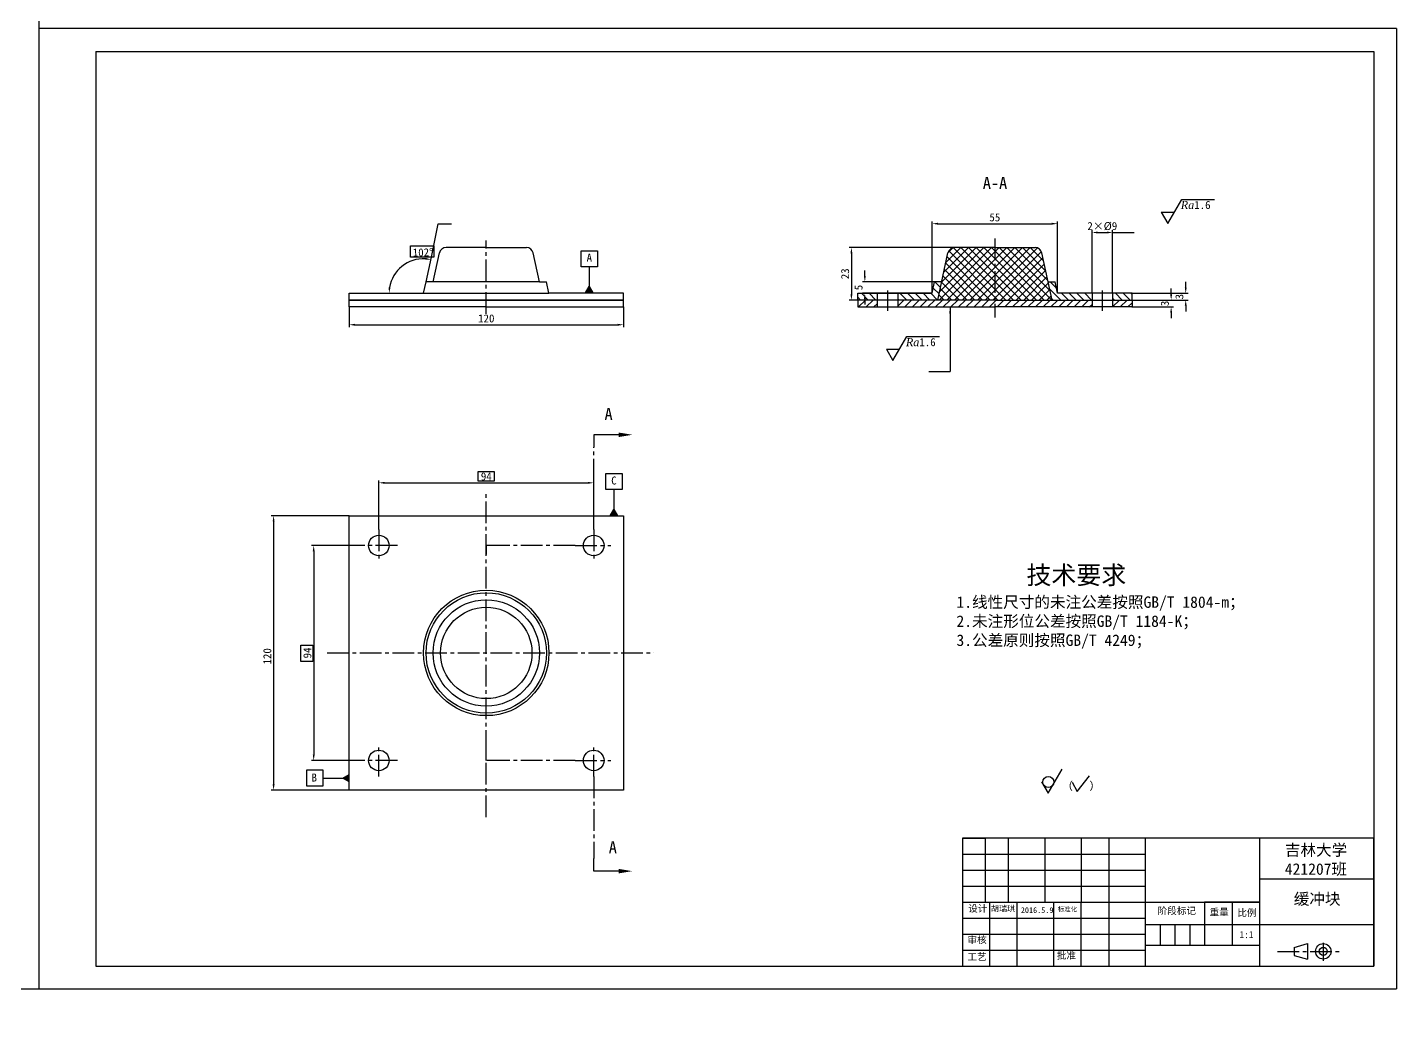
# Model space of a CAD drawing. Header units: millimetres. Extents: x -4667 to 8941, y -1665 to 5310.
# Drawn here: x -255 to 344, y 1412 to 1853 of the extents above; entities that cross this region are included whole.
import ezdxf

# ---------------------------------------------------------------- set-up
doc = ezdxf.new("R2010")
doc.units = ezdxf.units.MM
doc.linetypes.add('ACAD_ISO02W100', pattern=[15, 12, -3])
doc.linetypes.add('CENTER2', pattern=[28.575, 19.05, -3.175, 3.175, -3.175])
for name, color, linetype in [('图层1', 7, 'CONTINUOUS'), ('尺寸', 4, 'CONTINUOUS'), ('尺寸标注', 3, 'CONTINUOUS'), ('文字', 3, 'CONTINUOUS'), ('点划线', 6, 'CENTER2'), ('细实线', 3, 'CONTINUOUS')]:
    doc.layers.add(name, color=color, linetype=linetype)
doc.layers.add('粗实线', color=2, linetype='CONTINUOUS', lineweight=30)
doc.styles.get("Standard").update_dxf_attribs({"font": '', "height": 3.5})
doc.styles.get('Standard').set_extended_font_data('SimSun')
doc.dimstyles.new('无偏差', dxfattribs={"dimtxt": 3.5, "dimasz": 2.5, "dimexe": 1, "dimexo": 0, "dimgap": 1, "dimtad": 1, "dimtoh": 1, "dimdec": 0, "dimzin": 0, "dimdsep": 46, "dimtxsty": 'Standard', "dimcen": 2.5, "dimclrd": 256, "dimadec": 0, "dimazin": 0, "dimtfac": 1, "dimtdec": 0, "dimtofl": 0, "dimtmove": 0, "dimatfit": 3, "dimfxl": 1, "dimtolj": 1, "dimtzin": 0, "dimarcsym": 0})
doc.dimstyles.new('无偏差$0', dxfattribs={"dimtxt": 3.5, "dimasz": 2.5, "dimexe": 1, "dimexo": 0, "dimgap": 1, "dimtad": 1, "dimtoh": 1, "dimdec": 0, "dimzin": 0, "dimdsep": 46, "dimtxsty": 'Standard', "dimcen": 2.5, "dimclrd": 256, "dimadec": 0, "dimazin": 0, "dimtfac": 1, "dimtdec": 0, "dimtofl": 0, "dimtmove": 0, "dimatfit": 3, "dimfxl": 1, "dimtolj": 1, "dimtzin": 0, "dimarcsym": 0})

# ---------------------------------------------------------------- blocks, each defined once
blk = doc.blocks.new('*D172')
at = {"layer": '尺寸', "color": 0, "lineweight": -2, "ltscale": 0.5}
for p, q in [((-114.12, 1731.11), (-114.12, 1722.32)), ((5.88, 1731.11), (5.88, 1722.32))]:
    blk.add_line(p, q, dxfattribs=at)
at = {"layer": '尺寸', "lineweight": -2, "ltscale": 0.5}
blk.add_line((-111.62, 1723.32), (3.38, 1723.32), dxfattribs=at)
at = {"layer": '尺寸', "ltscale": 0.5}
for points in [[(-111.62, 1723.74), (-111.62, 1722.9), (-114.12, 1723.32)], [(3.38, 1723.74), (3.38, 1722.9), (5.88, 1723.32)]]:
    blk.add_solid(points, dxfattribs=at)
at = {"layer": '尺寸', "color": 0, "ltscale": 0.5, "insert": (-54.12, 1726.07), "char_height": 3.5, "attachment_point": 5}
blk.add_mtext('\\A1;120', dxfattribs=at)
blk = doc.blocks.new('*D173')
at = {"layer": '尺寸', "color": 0, "lineweight": -2, "ltscale": 0.5}
for p, q in [((-114.12, 1639.79), (-148.16, 1639.79)), ((-114.12, 1519.79), (-148.16, 1519.79))]:
    blk.add_line(p, q, dxfattribs=at)
at = {"layer": '尺寸', "lineweight": -2, "ltscale": 0.5}
blk.add_line((-147.16, 1637.29), (-147.16, 1522.29), dxfattribs=at)
at = {"layer": '尺寸', "ltscale": 0.5}
for points in [[(-147.58, 1637.29), (-146.74, 1637.29), (-147.16, 1639.79)], [(-147.58, 1522.29), (-146.74, 1522.29), (-147.16, 1519.79)]]:
    blk.add_solid(points, dxfattribs=at)
at = {"layer": '尺寸', "color": 0, "ltscale": 0.5, "insert": (-149.91, 1578.32), "char_height": 3.5, "attachment_point": 5, "rotation": 90}
blk.add_mtext('\\A1;120', dxfattribs=at)
blk = doc.blocks.new('*D174')
at = {"layer": '尺寸', "color": 0, "lineweight": -2, "ltscale": 0.5}
for p, q in [((-101.12, 1633.82), (-101.12, 1655.2)), ((-7.12, 1633.82), (-7.12, 1655.2))]:
    blk.add_line(p, q, dxfattribs=at)
at = {"layer": '尺寸', "lineweight": -2, "ltscale": 0.5}
blk.add_line((-98.62, 1654.2), (-9.62, 1654.2), dxfattribs=at)
at = {"layer": '尺寸', "ltscale": 0.5}
for points in [[(-98.62, 1654.61), (-98.62, 1653.78), (-101.12, 1654.2)], [(-9.62, 1654.61), (-9.62, 1653.78), (-7.12, 1654.2)]]:
    blk.add_solid(points, dxfattribs=at)
at = {"layer": '尺寸', "color": 0, "ltscale": 0.5, "insert": (-54.12, 1656.95), "char_height": 3.5, "attachment_point": 5}
blk.add_mtext('\\A1;94', dxfattribs=at)
blk = doc.blocks.new('*D175')
at = {"layer": '尺寸', "color": 0, "lineweight": -2, "ltscale": 0.5}
for p, q in [((-108.64, 1626.79), (-130.62, 1626.79)), ((-108.64, 1532.79), (-130.62, 1532.79))]:
    blk.add_line(p, q, dxfattribs=at)
at = {"layer": '尺寸', "lineweight": -2, "ltscale": 0.5}
blk.add_line((-129.62, 1624.29), (-129.62, 1535.29), dxfattribs=at)
at = {"layer": '尺寸', "ltscale": 0.5}
for points in [[(-130.03, 1624.29), (-129.2, 1624.29), (-129.62, 1626.79)], [(-130.03, 1535.29), (-129.2, 1535.29), (-129.62, 1532.79)]]:
    blk.add_solid(points, dxfattribs=at)
at = {"layer": '尺寸', "color": 0, "ltscale": 0.5, "insert": (-132.37, 1579.79), "char_height": 3.5, "attachment_point": 5, "rotation": 90}
blk.add_mtext('\\A1;94', dxfattribs=at)
blk = doc.blocks.new('*D176')
at = {"layer": '尺寸', "color": 0, "lineweight": -2, "ltscale": 0.5}
for p, q in [((150.78, 1757.11), (104.61, 1757.11)), ((143.37, 1734.11), (104.61, 1734.11))]:
    blk.add_line(p, q, dxfattribs=at)
at = {"layer": '尺寸', "lineweight": -2, "ltscale": 0.5}
blk.add_line((105.61, 1754.61), (105.61, 1736.61), dxfattribs=at)
at = {"layer": '尺寸', "ltscale": 0.5}
for points in [[(105.19, 1754.61), (106.03, 1754.61), (105.61, 1757.11)], [(105.19, 1736.61), (106.03, 1736.61), (105.61, 1734.11)]]:
    blk.add_solid(points, dxfattribs=at)
at = {"layer": '尺寸', "color": 0, "ltscale": 0.5, "insert": (102.86, 1745.61), "char_height": 3.5, "attachment_point": 5, "rotation": 90}
blk.add_mtext('\\A1;23', dxfattribs=at)
blk = doc.blocks.new('*D177')
at = {"layer": '尺寸', "color": 0, "lineweight": -2, "ltscale": 0.5}
for p, q in [((228.37, 1737.11), (252.86, 1737.11)), ((228.37, 1734.11), (252.86, 1734.11))]:
    blk.add_line(p, q, dxfattribs=at)
at = {"layer": '尺寸', "lineweight": -2, "ltscale": 0.5}
for p, q in [((251.86, 1739.61), (251.86, 1742.11)), ((251.86, 1731.61), (251.86, 1729.11))]:
    blk.add_line(p, q, dxfattribs=at)
at = {"layer": '尺寸', "ltscale": 0.5}
for points in [[(251.45, 1739.61), (252.28, 1739.61), (251.86, 1737.11)], [(251.45, 1731.61), (252.28, 1731.61), (251.86, 1734.11)]]:
    blk.add_solid(points, dxfattribs=at)
at = {"layer": '尺寸', "color": 0, "ltscale": 0.5, "insert": (249.11, 1735.61), "char_height": 3.5, "attachment_point": 5, "rotation": 90}
blk.add_mtext('\\A1;3', dxfattribs=at)
blk = doc.blocks.new('*D178')
at = {"layer": '尺寸', "lineweight": -2, "ltscale": 0.5}
for p, q in [((245.49, 1736.61), (245.49, 1739.11)), ((245.49, 1728.67), (245.49, 1726.17))]:
    blk.add_line(p, q, dxfattribs=at)
at = {"layer": '尺寸', "color": 0, "lineweight": -2, "ltscale": 0.5}
for p, q in [((228.34, 1731.17), (246.49, 1731.17)), ((228.37, 1734.11), (246.49, 1734.11))]:
    blk.add_line(p, q, dxfattribs=at)
at = {"layer": '尺寸', "ltscale": 0.5}
for points in [[(245.07, 1736.61), (245.9, 1736.61), (245.49, 1734.11)], [(245.07, 1728.67), (245.9, 1728.67), (245.49, 1731.17)]]:
    blk.add_solid(points, dxfattribs=at)
at = {"layer": '尺寸', "color": 0, "ltscale": 0.5, "insert": (242.74, 1732.64), "char_height": 3.5, "attachment_point": 5, "rotation": 90}
blk.add_mtext('\\A1;3', dxfattribs=at)
blk = doc.blocks.new('*D179')
at = {"layer": '尺寸', "lineweight": -2, "ltscale": 0.5}
for p, q in [((111.49, 1744.61), (111.49, 1747.11)), ((111.49, 1734.61), (111.49, 1732.11))]:
    blk.add_line(p, q, dxfattribs=at)
at = {"layer": '尺寸', "color": 0, "lineweight": -2, "ltscale": 0.5}
for p, q in [((142.03, 1742.11), (110.49, 1742.11)), ((140.95, 1737.11), (110.49, 1737.11))]:
    blk.add_line(p, q, dxfattribs=at)
at = {"layer": '尺寸', "ltscale": 0.5}
for points in [[(111.07, 1744.61), (111.9, 1744.61), (111.49, 1742.11)], [(111.07, 1734.61), (111.9, 1734.61), (111.49, 1737.11)]]:
    blk.add_solid(points, dxfattribs=at)
at = {"layer": '尺寸', "color": 0, "ltscale": 0.5, "insert": (108.74, 1739.61), "char_height": 3.5, "attachment_point": 5, "rotation": 90}
blk.add_mtext('\\A1;5', dxfattribs=at)
blk = doc.blocks.new('*D180')
at = {"layer": '尺寸', "color": 0, "lineweight": -2, "ltscale": 0.5}
for p, q in [((210.87, 1737.11), (210.87, 1764.67)), ((219.87, 1737.11), (219.87, 1764.67))]:
    blk.add_line(p, q, dxfattribs=at)
at = {"layer": '尺寸', "lineweight": -2, "ltscale": 0.5}
blk.add_line((213.37, 1763.67), (217.37, 1763.67), dxfattribs=at)
at = {"layer": '尺寸', "ltscale": 0.5}
for points in [[(213.37, 1764.08), (213.37, 1763.25), (210.87, 1763.67)], [(217.37, 1764.08), (217.37, 1763.25), (219.87, 1763.67)]]:
    blk.add_solid(points, dxfattribs=at)
at = {"layer": '尺寸', "color": 0, "ltscale": 0.5, "insert": (215.37, 1766.42), "char_height": 3.5, "attachment_point": 5}
blk.add_mtext('\\A1;2×%%c9', dxfattribs=at)
blk = doc.blocks.new('*D181')
at = {"layer": '尺寸', "color": 0, "lineweight": -2, "ltscale": 0.5}
for p, q in [((140.95, 1737.11), (140.95, 1768.52)), ((195.78, 1737.11), (195.78, 1768.52))]:
    blk.add_line(p, q, dxfattribs=at)
at = {"layer": '尺寸', "lineweight": -2, "ltscale": 0.5}
blk.add_line((143.45, 1767.52), (193.28, 1767.52), dxfattribs=at)
at = {"layer": '尺寸', "ltscale": 0.5}
for points in [[(143.45, 1767.94), (143.45, 1767.11), (140.95, 1767.52)], [(193.28, 1767.94), (193.28, 1767.11), (195.78, 1767.52)]]:
    blk.add_solid(points, dxfattribs=at)
at = {"layer": '尺寸', "color": 0, "ltscale": 0.5, "insert": (168.37, 1770.27), "char_height": 3.5, "attachment_point": 5}
blk.add_mtext('\\A1;55', dxfattribs=at)
blk = doc.blocks.new('*D250')
at = {"layer": '细实线', "color": 0, "lineweight": -2, "ltscale": 0.5}
blk.add_line((-80.45, 1742.11), (-78.12, 1752.83), dxfattribs=at)
at = {"layer": '细实线', "lineweight": -2, "ltscale": 0.5}
blk.add_arc((-81.54, 1737.11), 15.09, 87.23809, 170.49713, dxfattribs=at)
at = {"layer": '细实线', "ltscale": 0.5}
for points in [[(-80.76, 1752.6), (-80.86, 1751.77), (-78.33, 1751.86)], [(-96.01, 1739.57), (-96.84, 1739.64), (-96.63, 1737.11)]]:
    blk.add_solid(points, dxfattribs=at)
at = {"layer": '细实线', "color": 0, "ltscale": 0.5, "insert": (-81.83, 1754.95), "char_height": 3.5, "attachment_point": 5, "rotation": 0.94775}
blk.add_mtext('\\A1;102°', dxfattribs=at)

msp = doc.modelspace()

# ---------------------------------------------------------------- hatches: boundary and pattern name
at = {"layer": '文字', "ltscale": 0.5}
for points in [[(-9.07, 1740.04), (-10.68, 1737.27), (-7.47, 1737.27)], [(1.7, 1642.57), (0.1, 1639.8), (3.3, 1639.8)], [(-116.91, 1525.08), (-114.13, 1523.48), (-114.13, 1526.68)]]:
    msp.add_hatch(color=256, dxfattribs=at).paths.add_polyline_path(points)
at = {"layer": '细实线', "ltscale": 0.5}
h = msp.add_hatch(dxfattribs=at)
h.set_pattern_fill('ANSI37', color=256, scale=0.75, style=0)
h.set_pattern_definition([(315, (143.365, 1757.1092), (-1.6838, -1.6838), []), (225, (143.365, 1757.1092), (-1.6838, 1.6838), [])])
h.paths.add_polyline_path([(168.37, 1757.11), (168.37, 1734.11), (143.37, 1734.11), (147.85, 1754.75, -0.352819), (150.78, 1757.11)])
h.paths.add_polyline_path([(185.95, 1757.11, -0.352819), (188.88, 1754.75), (193.37, 1734.11), (168.37, 1734.11), (168.37, 1757.11)])
h = msp.add_hatch(dxfattribs=at)
h.set_pattern_fill('ANSI31', color=256, scale=0.75, style=0)
h.set_pattern_definition([(315, (108.365, 1742.1092), (-1.6838, -1.6838), [])])
h.paths.add_polyline_path([(140.95, 1737.11), (142.03, 1742.11), (145.1, 1742.11), (143.37, 1734.11), (125.87, 1734.11), (125.87, 1737.11), (127.12, 1737.11)])
h.paths.add_polyline_path([(108.37, 1734.11), (108.37, 1737.11), (116.87, 1737.11), (116.87, 1734.11)])
h.paths.add_polyline_path([(210.87, 1737.11), (210.87, 1734.11), (193.37, 1734.11), (191.63, 1742.11), (194.7, 1742.11), (195.78, 1737.11)])
h.paths.add_polyline_path([(228.37, 1737.11), (228.37, 1734.11), (219.87, 1734.11), (219.87, 1737.11), (221.12, 1737.11)])
h = msp.add_hatch(dxfattribs=at)
h.set_pattern_fill('ANSI31', color=256, scale=0.75, angle=90, style=0)
h.set_pattern_definition([(225, (108.365, 1734.1092), (-1.6838, 1.6838), [])])
h.paths.add_polyline_path([(210.87, 1731.11), (202.37, 1731.11), (168.37, 1731.11), (168.37, 1734.11), (210.87, 1734.11)])
h.paths.add_polyline_path([(228.37, 1731.11), (219.87, 1731.11), (219.87, 1734.11), (228.37, 1734.11)])
h.paths.add_polyline_path([(168.37, 1731.11), (134.37, 1731.11), (125.87, 1731.11), (125.87, 1734.11), (168.37, 1734.11)])
h.paths.add_polyline_path([(116.87, 1731.11), (108.37, 1731.11), (108.37, 1734.11), (116.87, 1734.11)])

# ---------------------------------------------------------------- linework, layer by layer
at = {"layer": '尺寸标注', "ltscale": 0.5}
for points in [[(-57.62, 1659.12), (-50.7, 1659.12), (-50.7, 1654.87), (-57.62, 1654.87)], [(-135.27, 1583.27), (-130.03, 1583.27), (-130.03, 1576.03), (-135.27, 1576.03)]]:
    msp.add_lwpolyline(points, close=True, dxfattribs=at)
at = {"layer": '文字', "ltscale": 0.5}
for p, q in [((344.12, 1852.87), (-249.88, 1852.87)), ((244.03, 1767.63), (250.09, 1778.13)), ((250.09, 1778.13), (264.41, 1778.13)), ((241.15, 1772.63), (246.92, 1772.63)), ((241.15, 1772.63), (244.03, 1767.63)), ((220.04, 1763.66), (229.36, 1763.66)), ((-9.07, 1748.72), (-9.07, 1740.04)), ((-10.68, 1737.27), (-9.07, 1740.04)), ((-10.68, 1737.27), (-7.47, 1737.27)), ((-9.07, 1740.04), (-7.47, 1737.27)), ((123.77, 1707.62), (129.84, 1718.12)), ((129.84, 1718.12), (144.15, 1718.12)), ((120.89, 1712.62), (126.66, 1712.62)), ((120.89, 1712.62), (123.77, 1707.62)), ((139.43, 1702.94), (148.75, 1702.94)), ((1.7, 1651.25), (1.7, 1642.57)), ((0.1, 1639.8), (1.7, 1642.57)), ((1.7, 1642.57), (3.3, 1639.8)), ((0.1, 1639.8), (3.3, 1639.8)), ((191.69, 1518.42), (197.76, 1528.92)), ((-125.59, 1525.08), (-116.91, 1525.08)), ((-116.91, 1525.08), (-114.13, 1526.68)), ((-114.13, 1523.48), (-116.91, 1525.08)), ((-114.13, 1523.48), (-114.13, 1526.68)), ((188.81, 1523.42), (191.69, 1518.42))]:
    msp.add_line(p, q, dxfattribs=at)
for points in [[(-12.63, 1755.72), (-5.47, 1755.72), (-5.47, 1748.72), (-12.63, 1748.72)], [(-1.85, 1658.25), (5.3, 1658.25), (5.3, 1651.25), (-1.85, 1651.25)], [(-132.64, 1521.56), (-132.64, 1528.72), (-125.64, 1528.72), (-125.64, 1521.56)]]:
    msp.add_lwpolyline(points, close=True, dxfattribs=at)
at = {"layer": '点划线', "ltscale": 0.5}
for p, q in [((-54.12, 1728.12), (-54.12, 1760.19)), ((168.37, 1761.04), (168.37, 1726.46)), ((121.37, 1738.29), (121.37, 1729.39)), ((215.37, 1738.29), (215.37, 1729.39)), ((-7.12, 1655.2), (-7.12, 1669.74)), ((-54.12, 1507.92), (-54.12, 1650.04)), ((-101.12, 1633.82), (-101.12, 1619.81)), ((-7.12, 1633.82), (-7.12, 1619.81)), ((-93, 1626.79), (-108.64, 1626.79)), ((-15.24, 1626.79), (-53.9, 1626.79)), ((-15.24, 1626.79), (0.4, 1626.79)), ((-123.73, 1579.79), (19.22, 1579.79)), ((-101.12, 1525.77), (-101.12, 1539.78)), ((-7.12, 1525.77), (-7.12, 1539.78)), ((-93, 1532.79), (-108.64, 1532.79)), ((-15.24, 1532.79), (-53.9, 1532.79)), ((-15.24, 1532.79), (0.4, 1532.79)), ((-7.12, 1525.77), (-7.12, 1489.85)), ((312.03, 1452.97), (312.03, 1445.17)), ((291.97, 1449.3), (319.38, 1449.3))]:
    msp.add_line(p, q, dxfattribs=at)
at = {"layer": '粗实线'}
for p, q in [((-224.88, 1842.87), (-224.88, 1442.87)), ((334.12, 1842.87), (334.12, 1442.87)), ((-224.88, 1442.87), (334.12, 1442.87))]:
    msp.add_line(p, q, dxfattribs=at)
at = {"layer": '粗实线', "ltscale": 0.5}
for p, q in [((-224.88, 1842.87), (334.12, 1842.87)), ((-54.12, 1757.11), (-71.7, 1757.11)), ((-54.12, 1757.11), (-36.54, 1757.11)), ((168.37, 1757.11), (150.78, 1757.11)), ((168.37, 1757.11), (185.95, 1757.11)), ((-77.38, 1742.11), (-74.63, 1754.75)), ((-30.86, 1742.11), (-33.61, 1754.75)), ((143.37, 1734.11), (147.85, 1754.75)), ((193.37, 1734.11), (188.88, 1754.75)), ((-114.12, 1734.11), (-114.12, 1737.11)), ((-114.12, 1737.11), (-26.7, 1737.11)), ((-81.54, 1737.11), (-80.45, 1742.11)), ((-30.86, 1742.11), (-80.45, 1742.11)), ((-30.86, 1742.11), (-27.79, 1742.11)), ((-26.7, 1737.11), (-27.79, 1742.11)), ((5.88, 1737.11), (-26.7, 1737.11)), ((5.88, 1734.11), (5.88, 1737.11)), ((108.37, 1734.11), (108.37, 1737.11)), ((108.37, 1737.11), (140.95, 1737.11)), ((116.87, 1737.11), (116.87, 1731.11)), ((125.87, 1737.11), (125.87, 1731.11)), ((140.95, 1737.11), (142.03, 1742.11)), ((145.1, 1742.11), (142.03, 1742.11)), ((191.63, 1742.11), (194.7, 1742.11)), ((195.78, 1737.11), (194.7, 1742.11)), ((228.37, 1737.11), (195.78, 1737.11)), ((210.87, 1737.11), (210.87, 1731.11)), ((219.87, 1737.11), (219.87, 1731.11)), ((228.37, 1734.11), (228.37, 1737.11)), ((-97.12, 1734.11), (-114.12, 1734.11)), ((-114.12, 1734.11), (-105.12, 1734.11)), ((-114.12, 1731.11), (-114.12, 1734.11)), ((-97.12, 1731.11), (-114.12, 1731.11)), ((-105.12, 1734.11), (-88.12, 1734.11)), ((-54.12, 1734.11), (-97.12, 1734.11)), ((-54.12, 1731.11), (-97.12, 1731.11)), ((-88.12, 1734.11), (-54.12, 1734.11)), ((-54.12, 1734.11), (-11.12, 1734.11)), ((-20.12, 1734.11), (-54.12, 1734.11)), ((-54.12, 1731.11), (-11.12, 1731.11)), ((-11.12, 1734.11), (-20.12, 1734.11)), ((-11.12, 1734.11), (5.88, 1734.11)), ((5.88, 1734.11), (-11.12, 1734.11)), ((-11.12, 1731.11), (5.88, 1731.11)), ((5.88, 1731.11), (5.88, 1734.11)), ((125.37, 1734.11), (108.37, 1734.11)), ((108.37, 1734.11), (108.37, 1731.11)), ((108.37, 1731.11), (117.37, 1731.11)), ((117.37, 1731.11), (134.37, 1731.11)), ((168.37, 1734.11), (125.37, 1734.11)), ((134.37, 1731.11), (168.37, 1731.11)), ((168.37, 1734.11), (211.37, 1734.11)), ((202.37, 1731.11), (168.37, 1731.11)), ((219.37, 1731.11), (202.37, 1731.11)), ((210.87, 1734.11), (228.37, 1734.11)), ((228.37, 1731.11), (219.37, 1731.11)), ((228.37, 1734.11), (228.37, 1731.11)), ((-7.12, 1675.21), (-7.12, 1669.74)), ((-114.12, 1639.79), (5.88, 1639.79)), ((-114.12, 1519.79), (-114.12, 1639.79)), ((5.88, 1639.79), (5.88, 1519.79)), ((-53.9, 1626.79), (-54.12, 1626.79)), ((-54.12, 1626.79), (-54.12, 1622.79)), ((-49.96, 1626.79), (-53.9, 1626.79)), ((-54.12, 1532.79), (-54.12, 1536.8)), ((-49.96, 1532.79), (-53.9, 1532.79)), ((5.88, 1519.79), (-114.12, 1519.79)), ((-7.12, 1484.38), (-7.12, 1489.85)), ((299.3, 1451.05), (305.11, 1452.66)), ((299.3, 1451.05), (299.3, 1447.55)), ((305.11, 1452.66), (305.11, 1445.94)), ((299.3, 1447.55), (305.11, 1445.94))]:
    msp.add_line(p, q, dxfattribs=at)
at = {"layer": '粗实线', "color": 2, "linetype": 'Continuous', "lineweight": 30}
for p, q in [((154.18, 1498.85), (154.18, 1442.87)), ((334.12, 1498.85), (154.18, 1498.85)), ((154.18, 1498.85), (164.17, 1498.85)), ((154.18, 1498.85), (154.18, 1491.85)), ((164.17, 1498.85), (164.17, 1470.86)), ((174.17, 1498.85), (174.17, 1470.86)), ((190.17, 1498.85), (190.17, 1470.86)), ((206.16, 1498.85), (206.16, 1470.86)), ((218.16, 1498.85), (218.16, 1442.87)), ((234.15, 1498.85), (234.15, 1442.87)), ((284.14, 1498.85), (284.14, 1442.87)), ((334.12, 1442.87), (334.12, 1498.85)), ((334.12, 1442.87), (334.12, 1498.85)), ((334.12, 1480.86), (284.14, 1480.86)), ((154.18, 1477.86), (234.15, 1477.86)), ((154.18, 1470.86), (284.14, 1470.86)), ((166.17, 1442.87), (166.17, 1470.86)), ((178.17, 1442.87), (178.17, 1470.86)), ((194.16, 1442.87), (194.16, 1470.86)), ((206.16, 1442.87), (206.16, 1470.86)), ((260.14, 1470.86), (260.14, 1451.87)), ((284.14, 1470.86), (260.14, 1470.86)), ((272.14, 1470.86), (272.14, 1451.87)), ((154.18, 1463.86), (234.15, 1463.86)), ((334.12, 1460.86), (234.15, 1460.86)), ((240.65, 1460.86), (240.65, 1451.87)), ((247.15, 1460.86), (247.15, 1451.87)), ((253.65, 1460.86), (253.65, 1451.87)), ((334.12, 1442.87), (334.12, 1460.86)), ((284.14, 1451.87), (234.15, 1451.87)), ((154.18, 1442.87), (166.17, 1442.87))]:
    msp.add_line(p, q, dxfattribs=at)
at = {"layer": '粗实线', "ltscale": 0.5}
for centre, radius in [((-101.12, 1626.79), 4.5), ((-7.12, 1626.79), 4.5), ((-54.12, 1579.79), 27.42), ((-54.12, 1579.79), 26.33), ((-54.12, 1579.79), 23.26), ((-54.12, 1579.79), 19.98), ((-101.12, 1532.79), 4.5), ((-7.12, 1532.79), 4.5), ((312.03, 1449.3), 3.36), ((312.03, 1449.3), 1.75)]:
    msp.add_circle(centre, radius, dxfattribs=at)
for centre, start, end in [((-71.7, 1754.11), 90, 167.73523), ((-36.54, 1754.11), 12.26477, 90), ((150.78, 1754.11), 90, 167.73523), ((185.95, 1754.11), 12.26477, 90)]:
    msp.add_arc(centre, 3, start, end, dxfattribs=at)
at = {"layer": '细实线'}
for p, q in [((-249.88, 2273.87), (-249.88, 1432.87)), ((-249.88, 2273.87), (-249.88, 1432.87)), ((-249.88, 2273.87), (-249.88, 1432.87)), ((-249.88, 1852.87), (-249.88, 1432.87)), ((344.12, 1852.87), (344.12, 1432.87)), ((-2015.88, 1432.87), (-249.88, 1432.87)), ((-249.88, 1432.87), (344.12, 1432.87))]:
    msp.add_line(p, q, dxfattribs=at)
at = {"layer": '细实线', "ltscale": 0.5}
for p, q in [((-78.12, 1752.83), (-75.13, 1767.41)), ((-75.13, 1767.41), (-69.4, 1767.41)), ((202.15, 1523.28), (204.31, 1519.23)), ((204.31, 1519.23), (209.77, 1526.01))]:
    msp.add_line(p, q, dxfattribs=at)
at = {"layer": '细实线', "color": 3, "linetype": 'Continuous', "lineweight": -3}
for p, q in [((154.18, 1491.85), (234.15, 1491.85)), ((154.18, 1484.86), (234.15, 1484.86)), ((154.18, 1456.86), (234.15, 1456.86)), ((154.18, 1449.87), (234.15, 1449.87))]:
    msp.add_line(p, q, dxfattribs=at)
at = {"layer": '细实线', "ltscale": 0.5}
msp.add_lwpolyline([(-87.34, 1757.85), (-77.1, 1757.85), (-77.1, 1752.83), (-87.34, 1752.83)], close=True, dxfattribs=at)
at = {"layer": '细实线', "linetype": 'ByBlock', "lineweight": -2, "ltscale": 0.5}
for points in [[(3.74, 1675.21), (-7.12, 1675.21)], [(3.74, 1484.38), (-7.12, 1484.38)]]:
    msp.add_lwpolyline(points, dxfattribs=at)
at = {"layer": '细实线', "ltscale": 0.5}
msp.add_circle((191.72, 1523.34), 2.42, dxfattribs=at)
for points in [[(3.74, 1676.2), (9.72, 1675.21), (3.74, 1674.21)], [(3.74, 1483.39), (9.72, 1484.38), (3.74, 1485.38)]]:
    msp.add_solid(points, dxfattribs=at)

# ---------------------------------------------------------------- texts
at = {"layer": '图层1', "color": 3, "linetype": 'ACAD_ISO02W100', "lineweight": -3, "insert": (295.23, 1496.13), "char_height": 2.4992, "width": 45.6676, "attachment_point": 1}
msp.add_mtext('{\\fSimSun|b0|i0|c134|p2;\\H2x;吉林大学\\P421207班}', dxfattribs=at)
at = {"layer": '图层1', "color": 3, "linetype": 'Continuous', "lineweight": -3, "attachment_point": 1}
for s, insert, char_height, width in [('{\\H1.667x;缓冲块}', (299.14, 1474.73), 2.9991, 45.8271), ('{\\fSimSun|b0|i0|c134|p2;2016.5.9}', (179.72, 1468.56), 2.4992, 14.8397), ('{\\fSimSun|b0|i0|c134|p2;阶段标记}', (239.58, 1468.54), 2.9991, 23.5644), ('{\\fSimSun|b0|i0|c134|p2;重量}', (262.31, 1467.94), 2.9991, 9.8586), ('{\\fSimSun|b0|i0|c134|p2;比例}', (274.45, 1467.7), 2.9991, 10.4597), ('{\\fSimSun|b0|i0|c134|p2;1:1}', (275.41, 1458.09), 2.9991, 10.2192)]:
    msp.add_mtext(s, dxfattribs=dict(at, insert=insert, char_height=char_height, width=width))
at = {"layer": '尺寸', "ltscale": 0.5, "char_height": 3.5, "width": 18.064, "attachment_point": 1}
for insert in [(249.71, 1777.47), (129.45, 1717.46)]:
    msp.add_mtext('{\\fTimes New Roman|b0|i1|c238|p18;Ra}1.6', dxfattribs=dict(at, insert=insert))
at = {"layer": '文字', "ltscale": 0.5, "attachment_point": 1}
for s, insert, char_height, width in [('A', (-10.24, 1754.43), 3.5, 4.6861), ('C', (0.53, 1656.96), 3.5, 4.6861), ('B', (-130.57, 1527.05), 3.5, 4.6861), ('\\pt210,337.5;', (94.36, 1412.45), 2.5, 597.6866)]:
    msp.add_mtext(s, dxfattribs=dict(at, insert=insert, char_height=char_height, width=width))
at = {"layer": '文字', "linetype": 'Continuous', "lineweight": -3, "insert": (151.57, 1617.87), "char_height": 2.4992, "width": 154.1638, "attachment_point": 1}
msp.add_mtext('{\\fSimSun|b0|i0|c134|p54;\\H2x;         \\H1.601x;技术要求\\P\\fSimSun|b0|i0|c134|p2;\\H0.6248x;1.线性尺寸的未注公差按照GB/T 1804-m；\\P2.未注形位公差按照GB/T 1184-K；\\P3.公差原则按照GB/T 4249；}', dxfattribs=at)
at = {"layer": '粗实线', "color": 3, "linetype": 'Continuous', "lineweight": -3, "attachment_point": 1}
for s, insert, char_height, width in [('{\\fSimSun|b0|i0|c134|p54;\\H1.2x;设计}', (156.69, 1469.55), 2.4992, 10.6329), ('{\\fSimSun|b0|i0|c134|p2;标准化}', (195.9, 1468.72), 1.9994, 10.27), ('{\\fSimSun|b0|i0|c134|p54;审核}', (156.36, 1455.83), 2.9991, 10.1899), ('{\\fSimSun|b0|i0|c134|p54;工艺}', (156.36, 1448.42), 2.9991, 10.0791), ('{\\fSimSun|b0|i0|c134|p54;批准}', (195.46, 1448.97), 2.9991, 9.4146)]:
    msp.add_mtext(s, dxfattribs=dict(at, insert=insert, char_height=char_height, width=width))
at = {"layer": '细实线', "ltscale": 0.5, "attachment_point": 1}
for s, insert, char_height in [('A-A', (163.09, 1787.97), 5.232), ('A', (-2.4, 1686.93), 5.23), ('A', (-0.54, 1497.45), 5.23)]:
    msp.add_mtext_dynamic_manual_height_columns(s, width=62.7273, gutter_width=17.5, heights=[0], dxfattribs=dict(at, insert=insert, char_height=char_height)).dxf.set("width", 93.7711)
at = {"layer": '细实线', "ltscale": 0.5, "insert": (200.42, 1523.65), "char_height": 3.5, "attachment_point": 1}
msp.add_mtext_dynamic_manual_height_columns('{\\H0.95833x;(   )}', width=19.5269, gutter_width=17.5, heights=[0], dxfattribs=at)
at = {"layer": '细实线', "insert": (166.69, 1469.25), "char_height": 2.5, "width": 15.0266, "attachment_point": 1}
msp.add_mtext('胡瑞琪{\\fￋￎￌﾣﾤ|b0|i0|c134|p2; }', dxfattribs=at)

# ---------------------------------------------------------------- dimensions: what is measured, and where the dimension line sits
at = {"layer": '尺寸', "ltscale": 0.5}
dim = msp.add_linear_dim(base=(195.78, 1767.52), p1=(140.95, 1737.11), p2=(195.78, 1737.11), dimstyle='无偏差$0', dxfattribs=at)
dim.commit()
dim.dimension.update_dxf_attribs({"geometry": '*D181', "text_midpoint": (168.37, 1767.52), "dimtype": 160})
dim = msp.add_linear_dim(base=(219.87, 1763.67), p1=(210.87, 1737.11), p2=(219.87, 1737.11), text='2×%%c9', dimstyle='无偏差$0', dxfattribs=at)
dim.commit()
dim.dimension.update_dxf_attribs({"geometry": '*D180', "text_midpoint": (215.37, 1763.67), "dimtype": 160})
for base, p1, p2, picture, middle in [((105.61, 1734.11), (150.78, 1757.11), (143.37, 1734.11), '*D176', (102.86, 1745.61)), ((111.49, 1737.11), (142.03, 1742.11), (140.95, 1737.11), '*D179', (108.74, 1739.61)), ((-129.62, 1532.79), (-108.64, 1626.79), (-108.64, 1532.79), '*D175', (-132.37, 1579.79))]:
    dim = msp.add_linear_dim(base=base, p1=p1, p2=p2, angle=90, dimstyle='无偏差$0', dxfattribs=at)
    dim.commit()
    dim.dimension.update_dxf_attribs({"geometry": picture, "text_midpoint": middle})
for base, p1, p2, picture, middle in [((245.49, 1731.17), (228.37, 1734.11), (228.34, 1731.17), '*D178', (245.49, 1732.64)), ((251.86, 1734.11), (228.37, 1737.11), (228.37, 1734.11), '*D177', (251.86, 1735.61)), ((-147.16, 1519.79), (-114.12, 1639.79), (-114.12, 1519.79), '*D173', (-147.16, 1578.32))]:
    dim = msp.add_linear_dim(base=base, p1=p1, p2=p2, angle=90, dimstyle='无偏差$0', dxfattribs=at)
    dim.commit()
    dim.dimension.update_dxf_attribs({"geometry": picture, "text_midpoint": middle, "dimtype": 160})
for base, p1, p2, picture, middle in [((5.88, 1723.32), (-114.12, 1731.11), (5.88, 1731.11), '*D172', (-54.12, 1726.07)), ((-7.12, 1654.2), (-101.12, 1633.82), (-7.12, 1633.82), '*D174', (-54.12, 1656.95))]:
    dim = msp.add_linear_dim(base=base, p1=p1, p2=p2, dimstyle='无偏差$0', dxfattribs=at)
    dim.commit()
    dim.dimension.update_dxf_attribs({"geometry": picture, "text_midpoint": middle})
at = {"layer": '细实线', "ltscale": 0.5}
dim = msp.add_angular_dim_2l(base=(-94.03, 1745.57), line1=((-81.54, 1737.11), (-80.45, 1742.11)), line2=((-114.12, 1737.11), (-26.7, 1737.11)), dimstyle='无偏差', dxfattribs=at)
dim.commit()
dim.dimension.update_dxf_attribs({"geometry": '*D250', "text_midpoint": (-81.79, 1752.2), "dimtype": 162})

# ---------------------------------------------------------------- leaders
at = {"layer": '文字', "ltscale": 0.5}
msp.add_leader([(148.75, 1730.77), (148.75, 1702.94)], dimstyle='无偏差', override={"dimgap": 1, "dimtad": 0}, dxfattribs=at)

doc.saveas('drawing.dxf')
